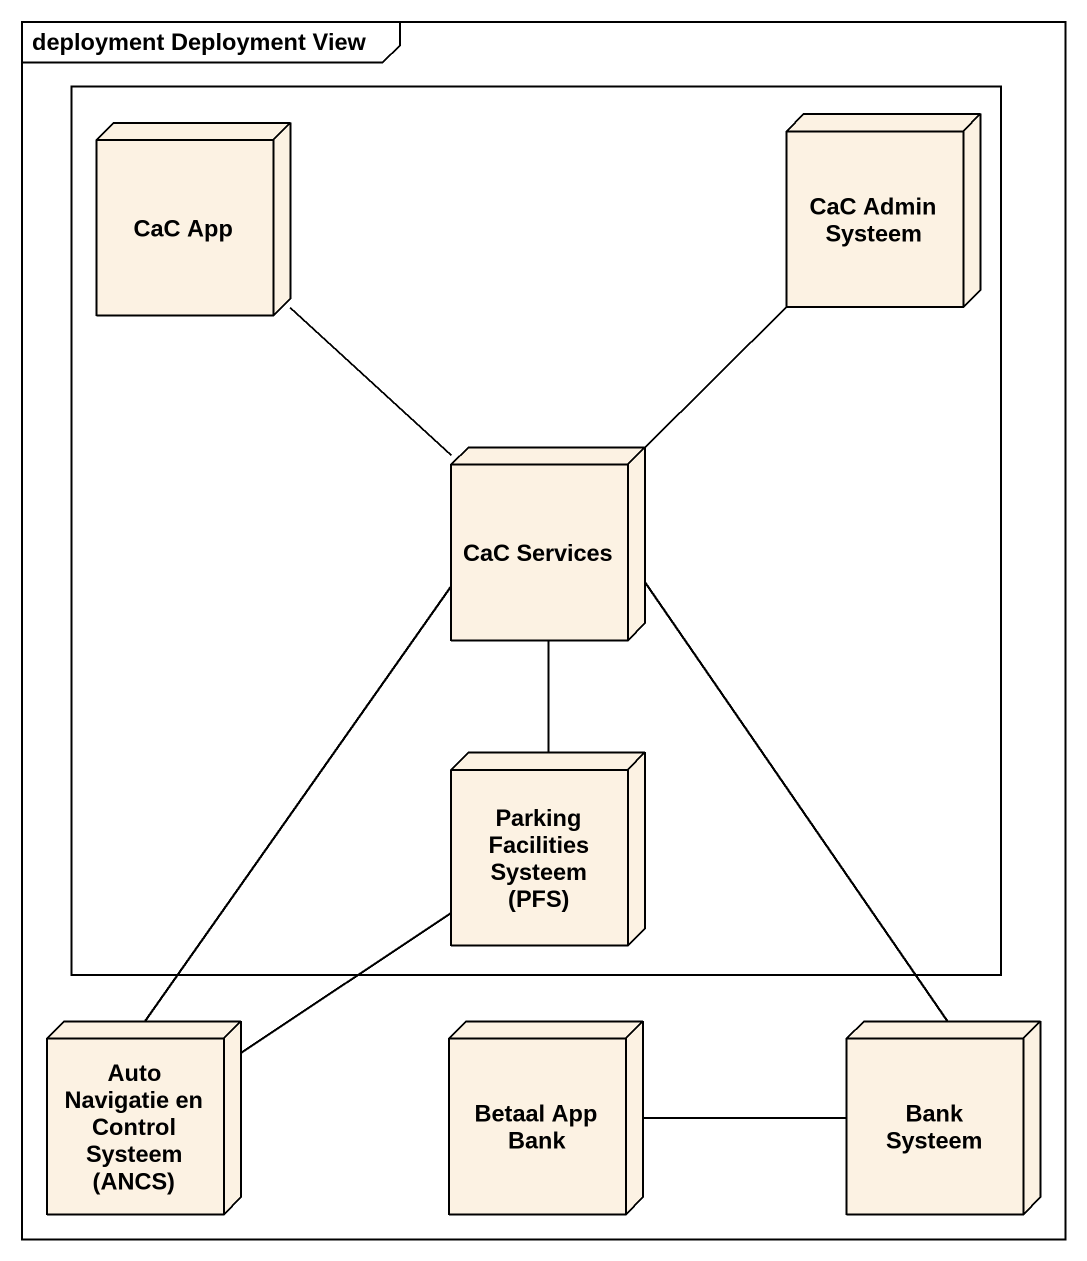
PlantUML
@startuml
mainframe deployment Deployment View
rectangle " " as rectangle1 {
  node "CaC App" as CaC_App
  node "CaC Admin Systeem" as CaC_Admin_Systeem
  node "CaC Services" as CaC_Services
  node "Parking Facilities Systeem (PFS)" as Parking_Facilities_Systeem
}
node "Auto Navigatie en Control Systeem (ANCS)" as Auto_Navigatie_en_Control
node "Betaal App Bank" as Betaal_App_Bank
node "Bank Systeem" as Bank_Systeem
CaC_App -- CaC_Services
CaC_Admin_Systeem -- CaC_Services
CaC_Services -- Parking_Facilities_Systeem
CaC_Services -- Auto_Navigatie_en_Control
CaC_Services -- Bank_Systeem
Parking_Facilities_Systeem -- Auto_Navigatie_en_Control
Betaal_App_Bank -right- Bank_Systeem
@enduml
